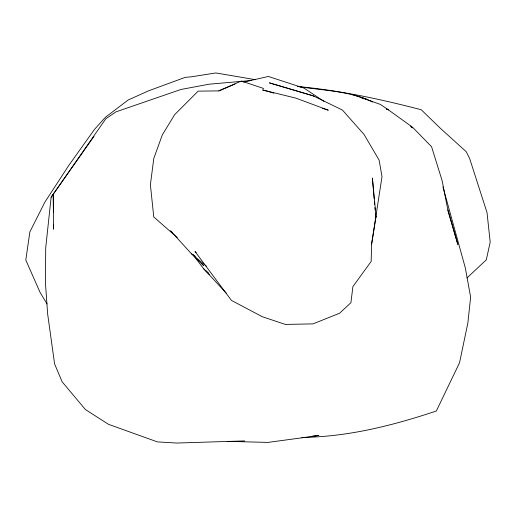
<?xml version="1.0" encoding="UTF-8"?>
<svg xmlns="http://www.w3.org/2000/svg" width="516" height="516" viewBox="0 0 516 516"><rect width="100%" height="100%" fill="white"/><g stroke="black" fill="none" stroke-linecap="round" stroke-linejoin="round"><path stroke-width="0.77" d="M314.515 96.66L313.154 95.828L269.5 82.895L313.154 95.828L342.43 110.056L364.044 134.463L379.118 160.095L382.008 176.659L371.63 244.036L371.146 261.464L352.892 286.593L350.925 302.692L339.58 313.231L313.006 323.887L285.316 324.416L262.244 316.701L231.452 300.415L195.048 251.524L196.183 252.653M251.389 80.49L209.174 84.192L180.961 89.468L115.874 111.888L105.748 118.854L51.129 197.235L45.705 247.854L45.466 283.413L47.653 313.992L54.58 363.877L62.114 381.769L85.392 409.549L108.541 424.333L157.367 441.883L176.82 443.05L244.687 440.903M371.63 244.036L376.041 216.372L372.391 178.02L374.152 198.783M375.777 217.952L376.041 216.372M51.129 197.235L94.054 136.282M466.974 277.95L486.298 259.838L490.2 242.152L487.014 212.566L469.592 158.335L466.212 151.685L440.606 128.536L421.25 109.747C381.027 99.298 340.347 90.481 298.893 86.656M218.797 90.99L235.019 84.063M243.539 82.121L268.333 76.465L303.976 88.075L323.887 101.304M312.638 436.046L318.894 435.51L267.998 442.406L227.234 441.354M301.828 437.42C347.849 436.923 392.915 425.507 436.336 411.013L459.55 362.748L467.864 322.958L470.631 297.113L465.361 268.068L442.934 186.837M297.332 86.333C322.539 90.7 349.351 90.519 372.668 102.045M255.375 79.677L215.836 72.95L191.075 76.852L185.25 77.348L148.582 90.81L128.084 100.065L105.348 117.338L94.46 129.432L68.68 165.597L44.905 202.098L29.876 231.871L25.8 260.012L40.009 292.275L47.066 303.969M273.867 93.144L262.528 89.907L295.984 98.169L328.318 110.198L322.268 108.231M367.65 99.556L351.564 94.325M263.786 88.526L241.359 81.025L218.584 90.9L198.163 91.126L174.666 114.642L162.314 134.882L153.787 158.47L150.395 184.767L153.762 216.939L177.285 237.599M364.044 98.872L360.458 97.253L380.318 104.393L388.438 109.882L412.445 127.155L431.576 146.718L442.096 180.574L447.482 207.987L457.847 244.5L447.675 209.935M386.284 108.915L388.438 109.882L386.284 108.818M195.319 256.439L191.404 253.737L170.596 230.839L172.338 232.477M206.684 266.43L191.404 253.737L203.478 265.501L201.911 263.695M205.497 270.384L208.458 273.003M192.803 254.382L203.717 268.817L209.412 274.422M203.717 268.817L226.189 293.069M412.297 127.962L410.82 126.123L411.787 127.4M374.352 201.182L374.622 204.375M374.893 207.567L375.1 209.967M375.371 213.16L375.571 215.559M53.406 212.508L53.251 194.222L53.541 229.201L53.503 224.428"/></g></svg>
